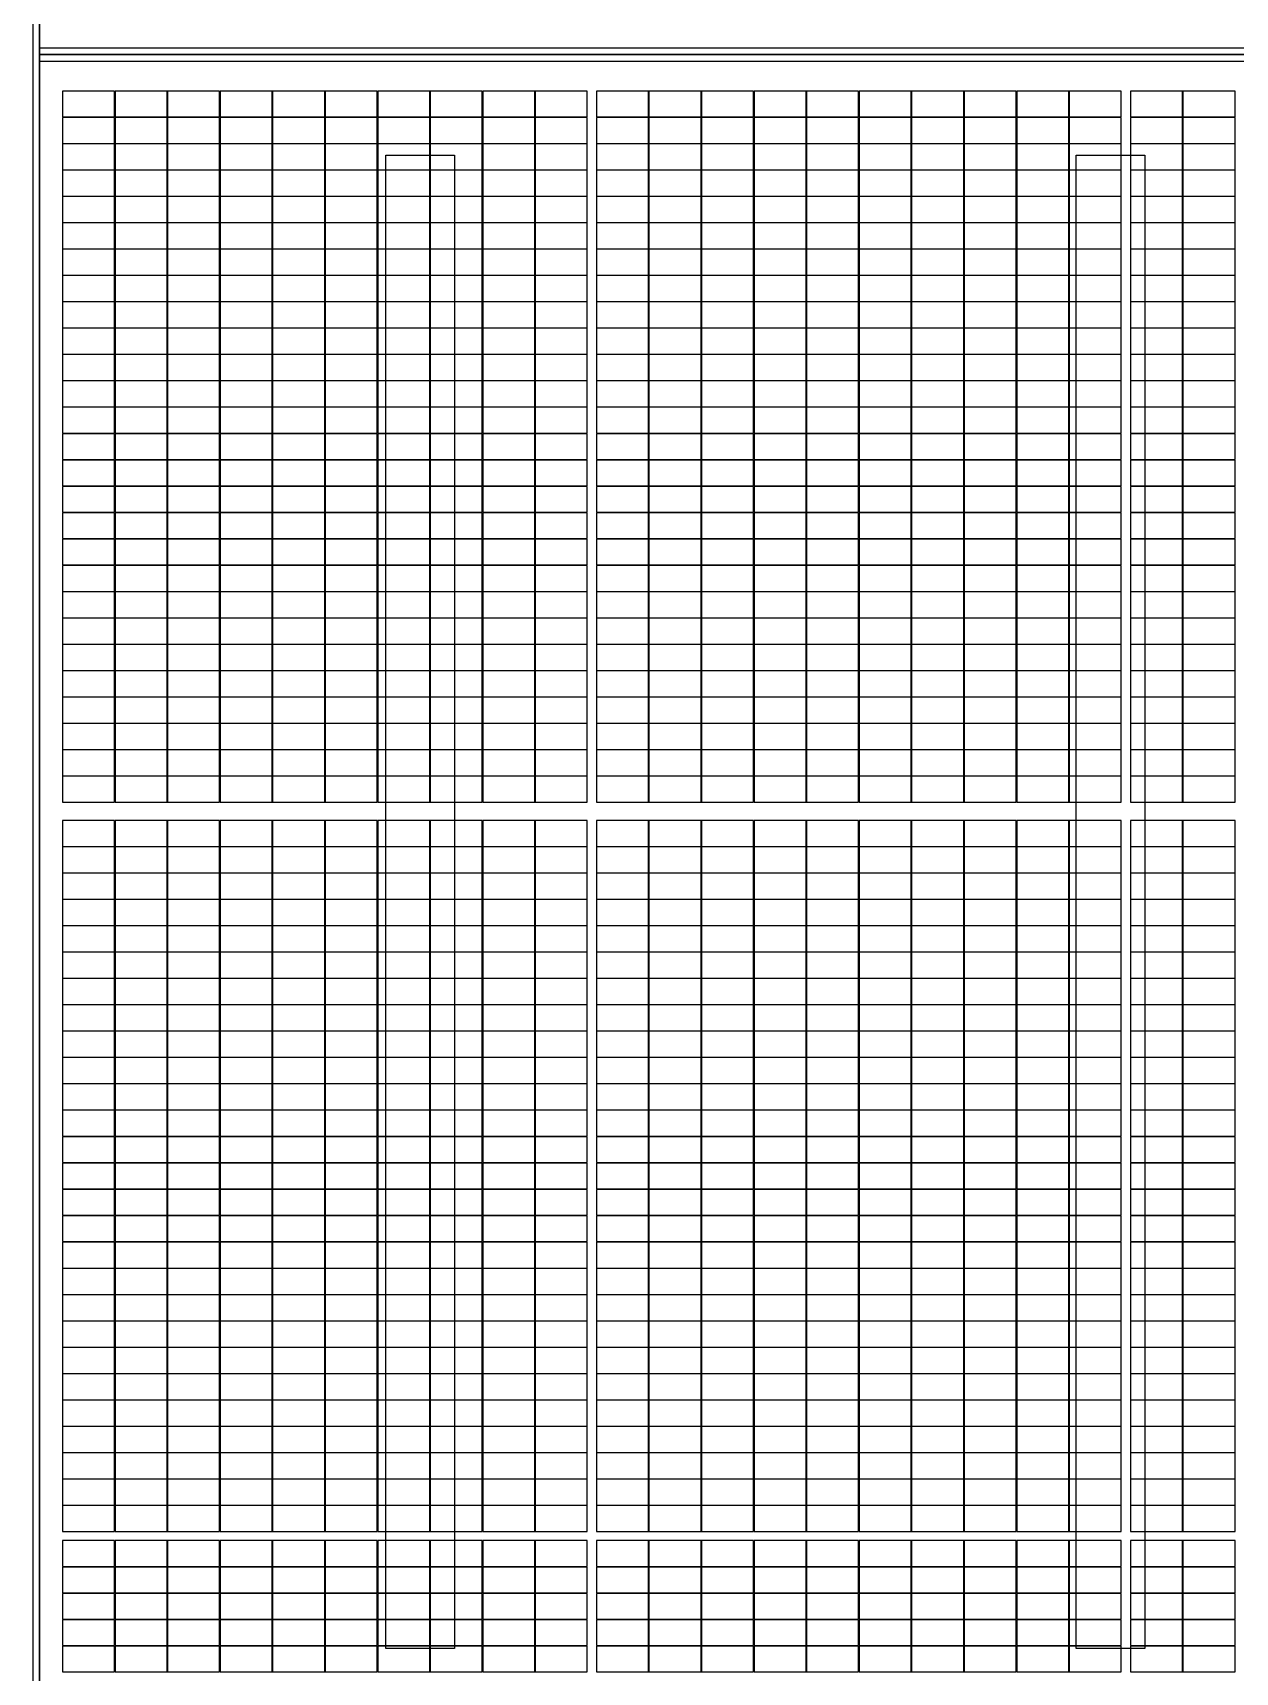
# Model space of a CAD drawing. Header units: millimetres. Extents: x 1218 to 2690, y 1163 to 1758.
# Drawn here: x 1285.3 to 1337.9, y 1344.4 to 1416.1 of the extents above; entities that cross this region are included whole.
import ezdxf

# ---------------------------------------------------------------- set-up
doc = ezdxf.new("R2010")
doc.units = ezdxf.units.MM
for name, color, linetype in [('WALL', 9, 'Continuous'), ('单元区域外轮廓', 7, 'ByLayer'), ('屋脊线', 7, 'ByLayer'), ('组件', 7, 'ByLayer'), ('障碍物', 7, 'ByLayer')]:
    doc.layers.add(name, color=color, linetype=linetype)

# ---------------------------------------------------------------- blocks, each defined once
blk = doc.blocks.new('DT1')
at = {"layer": 'WALL'}
for p, q in [((77859.9, 2023103.7), (77859.9, 1865103.7)), ((78159.9, 2022803.7), (78159.9, 1865403.7)), ((78159.9, 1944103.7), (198609.9, 1944103.7))]:
    blk.add_line(p, q, dxfattribs=at)
blk.add_lwpolyline([(78159.9, 1944403.7), (198609.9, 1944403.7), (198609.9, 1943803.7), (78159.9, 1943803.7)], close=True, dxfattribs=at)
for points in [[(96309.9, 1939703.7), (96309.9, 1874403.7), (93309.9, 1874403.7), (93309.9, 1939703.7), (96309.9, 1939703.7)], [(126509.9, 1939703.7), (126509.9, 1874403.7), (123509.9, 1874403.7), (123509.9, 1939703.7), (126509.9, 1939703.7)]]:
    blk.add_lwpolyline(points, dxfattribs=at)
blk = doc.blocks.new('*U582')
at = {"layer": '单元区域外轮廓', "color": 2}
blk.add_polyline3d([(582600, -78700, 12000), (-582600, -78700, 12000), (-582600, 78700, 12000), (582600, 78700, 12000)], close=True, dxfattribs=at)
at = {"flags": 1}
for tag in ['unit_id', 'unit_name', 'parapet_height', 'ground_elevation', 'is_enable_parapet']:
    blk.add_attdef(tag, (0, 0), '', height=2.5, dxfattribs=at)
blk = doc.blocks.new('*U583')
at = {"layer": '屋脊线', "color": 30}
for p, q in [((-582600, 78700, 12000), (-582600, 0, 16000)), ((-582600, 0, 16000), (-582600, -78700, 12000)), ((582600, 0, 16000), (-582600, 0, 16000))]:
    blk.add_line(p, q, dxfattribs=at)
at = {"flags": 1}
for tag in ['unit_id', 'unit_name']:
    blk.add_attdef(tag, (0, 0), '', height=2.5, dxfattribs=at)
blk = doc.blocks.new('*U584')
at = {"color": 0}
blk.add_polyline3d([(0, 0, 0), (227.8, 0, 0), (227.8, 113.3, 5.8), (0, 113.3, 5.8)], close=True, dxfattribs=at)
at = {"flags": 1}
for tag in ['mounting-hole-spacing1', 'mounting-hole-spacing2', 'module-material', 'vmpo', 'voco', 'silicon-material', 'panel-length', 'panel-width', 'panel-height', 'userid', 'theme', 'note', 'name', 'pmax', 'company-name', 'id', 'impo', 'isco']:
    blk.add_attdef(tag, (0, 0), '', height=2.5, dxfattribs=at)
blk = doc.blocks.new('*U585')
at = {"layer": '组件', "color": 4}
for p in [(-58159.8, -272.9, 1596.1), (-57930, -272.9, 1596.1), (-57700.2, -272.9, 1596.1), (-57470.4, -272.9, 1596.1), (-57240.6, -272.9, 1596.1), (-57010.8, -272.9, 1596.1), (-56781, -272.9, 1596.1), (-56551.2, -272.9, 1596.1), (-56321.4, -272.9, 1596.1), (-56091.6, -272.9, 1596.1), (-55823.8, -272.9, 1596.1), (-58159.8, -388.2, 1590.3), (-57930, -388.2, 1590.3), (-57700.2, -388.2, 1590.3), (-57470.4, -388.2, 1590.3), (-57240.6, -388.2, 1590.3), (-57010.8, -388.2, 1590.3), (-56781, -388.2, 1590.3), (-56551.2, -388.2, 1590.3), (-56321.4, -388.2, 1590.3), (-56091.6, -388.2, 1590.3), (-55823.8, -388.2, 1590.3), (-58159.8, -503.4, 1584.4), (-57930, -503.4, 1584.4), (-57700.2, -503.4, 1584.4), (-57470.4, -503.4, 1584.4), (-57240.6, -503.4, 1584.4), (-57010.8, -503.4, 1584.4), (-56781, -503.4, 1584.4), (-56551.2, -503.4, 1584.4), (-56321.4, -503.4, 1584.4), (-56091.6, -503.4, 1584.4), (-55823.8, -503.4, 1584.4), (-58159.8, -618.7, 1578.6), (-57930, -618.7, 1578.6), (-57700.2, -618.7, 1578.6), (-57470.4, -618.7, 1578.6), (-57240.6, -618.7, 1578.6), (-57010.8, -618.7, 1578.6), (-56781, -618.7, 1578.6), (-56551.2, -618.7, 1578.6), (-56321.4, -618.7, 1578.6), (-56091.6, -618.7, 1578.6), (-55823.8, -618.7, 1578.6), (-58159.8, -733.9, 1572.7), (-57930, -733.9, 1572.7), (-57700.2, -733.9, 1572.7), (-57470.4, -733.9, 1572.7), (-57240.6, -733.9, 1572.7), (-57010.8, -733.9, 1572.7), (-56781, -733.9, 1572.7), (-56551.2, -733.9, 1572.7), (-56321.4, -733.9, 1572.7), (-56091.6, -733.9, 1572.7), (-55823.8, -733.9, 1572.7), (-58159.8, -849.2, 1566.9), (-57930, -849.2, 1566.9), (-57700.2, -849.2, 1566.9), (-57470.4, -849.2, 1566.9), (-57240.6, -849.2, 1566.9), (-57010.8, -849.2, 1566.9), (-56781, -849.2, 1566.9), (-56551.2, -849.2, 1566.9), (-56321.4, -849.2, 1566.9), (-56091.6, -849.2, 1566.9), (-55823.8, -849.2, 1566.9), (-58159.8, -964.4, 1561), (-57930, -964.4, 1561), (-57700.2, -964.4, 1561), (-57470.4, -964.4, 1561), (-57240.6, -964.4, 1561), (-57010.8, -964.4, 1561), (-56781, -964.4, 1561), (-56551.2, -964.4, 1561), (-56321.4, -964.4, 1561), (-56091.6, -964.4, 1561), (-55823.8, -964.4, 1561), (-58159.8, -1079.7, 1555.1), (-57930, -1079.7, 1555.1), (-57700.2, -1079.7, 1555.1), (-57470.4, -1079.7, 1555.1), (-57240.6, -1079.7, 1555.1), (-57010.8, -1079.7, 1555.1), (-56781, -1079.7, 1555.1), (-56551.2, -1079.7, 1555.1), (-56321.4, -1079.7, 1555.1), (-56091.6, -1079.7, 1555.1), (-55823.8, -1079.7, 1555.1), (-58159.8, -1194.9, 1549.3), (-57930, -1194.9, 1549.3), (-57700.2, -1194.9, 1549.3), (-57470.4, -1194.9, 1549.3), (-57240.6, -1194.9, 1549.3), (-57010.8, -1194.9, 1549.3), (-56781, -1194.9, 1549.3), (-56551.2, -1194.9, 1549.3), (-56321.4, -1194.9, 1549.3), (-56091.6, -1194.9, 1549.3), (-55823.8, -1194.9, 1549.3), (-58159.8, -1310.2, 1543.4), (-57930, -1310.2, 1543.4), (-57700.2, -1310.2, 1543.4), (-57470.4, -1310.2, 1543.4), (-57240.6, -1310.2, 1543.4), (-57010.8, -1310.2, 1543.4), (-56781, -1310.2, 1543.4), (-56551.2, -1310.2, 1543.4), (-56321.4, -1310.2, 1543.4), (-56091.6, -1310.2, 1543.4), (-55823.8, -1310.2, 1543.4), (-58159.8, -1425.4, 1537.6), (-57930, -1425.4, 1537.6), (-57700.2, -1425.4, 1537.6), (-57470.4, -1425.4, 1537.6), (-57240.6, -1425.4, 1537.6), (-57010.8, -1425.4, 1537.6), (-56781, -1425.4, 1537.6), (-56551.2, -1425.4, 1537.6), (-56321.4, -1425.4, 1537.6), (-56091.6, -1425.4, 1537.6), (-55823.8, -1425.4, 1537.6), (-58159.8, -1540.7, 1531.7), (-57930, -1540.7, 1531.7), (-57700.2, -1540.7, 1531.7), (-57470.4, -1540.7, 1531.7), (-57240.6, -1540.7, 1531.7), (-57010.8, -1540.7, 1531.7), (-56781, -1540.7, 1531.7), (-56551.2, -1540.7, 1531.7), (-56321.4, -1540.7, 1531.7), (-56091.6, -1540.7, 1531.7), (-55823.8, -1540.7, 1531.7), (-58159.8, -1655.9, 1525.8), (-57930, -1655.9, 1525.8), (-57700.2, -1655.9, 1525.8), (-57470.4, -1655.9, 1525.8), (-57240.6, -1655.9, 1525.8), (-57010.8, -1655.9, 1525.8), (-56781, -1655.9, 1525.8), (-56551.2, -1655.9, 1525.8), (-56321.4, -1655.9, 1525.8), (-56091.6, -1655.9, 1525.8), (-55823.8, -1655.9, 1525.8), (-58159.8, -1771.2, 1520), (-57930, -1771.2, 1520), (-57700.2, -1771.2, 1520), (-57470.4, -1771.2, 1520), (-57240.6, -1771.2, 1520), (-57010.8, -1771.2, 1520), (-56781, -1771.2, 1520), (-56551.2, -1771.2, 1520), (-56321.4, -1771.2, 1520), (-56091.6, -1771.2, 1520), (-55823.8, -1771.2, 1520), (-58159.8, -1886.4, 1514.1), (-57930, -1886.4, 1514.1), (-57700.2, -1886.4, 1514.1), (-57470.4, -1886.4, 1514.1), (-57240.6, -1886.4, 1514.1), (-57010.8, -1886.4, 1514.1), (-56781, -1886.4, 1514.1), (-56551.2, -1886.4, 1514.1), (-56321.4, -1886.4, 1514.1), (-56091.6, -1886.4, 1514.1), (-55823.8, -1886.4, 1514.1), (-58159.8, -2001.7, 1508.3), (-57930, -2001.7, 1508.3), (-57700.2, -2001.7, 1508.3), (-57470.4, -2001.7, 1508.3), (-57240.6, -2001.7, 1508.3), (-57010.8, -2001.7, 1508.3), (-56781, -2001.7, 1508.3), (-56551.2, -2001.7, 1508.3), (-56321.4, -2001.7, 1508.3), (-56091.6, -2001.7, 1508.3), (-55823.8, -2001.7, 1508.3), (-58159.8, -2116.9, 1502.4), (-57930, -2116.9, 1502.4), (-57700.2, -2116.9, 1502.4), (-57470.4, -2116.9, 1502.4), (-57240.6, -2116.9, 1502.4), (-57010.8, -2116.9, 1502.4), (-56781, -2116.9, 1502.4), (-56551.2, -2116.9, 1502.4), (-56321.4, -2116.9, 1502.4), (-56091.6, -2116.9, 1502.4), (-55823.8, -2116.9, 1502.4), (-58159.8, -2232.2, 1496.6), (-57930, -2232.2, 1496.6), (-57700.2, -2232.2, 1496.6), (-57470.4, -2232.2, 1496.6), (-57240.6, -2232.2, 1496.6), (-57010.8, -2232.2, 1496.6), (-56781, -2232.2, 1496.6), (-56551.2, -2232.2, 1496.6), (-56321.4, -2232.2, 1496.6), (-56091.6, -2232.2, 1496.6), (-55823.8, -2232.2, 1496.6), (-58159.8, -2347.5, 1490.7), (-57930, -2347.5, 1490.7), (-57700.2, -2347.5, 1490.7), (-57470.4, -2347.5, 1490.7), (-57240.6, -2347.5, 1490.7), (-57010.8, -2347.5, 1490.7), (-56781, -2347.5, 1490.7), (-56551.2, -2347.5, 1490.7), (-56321.4, -2347.5, 1490.7), (-56091.6, -2347.5, 1490.7), (-55823.8, -2347.5, 1490.7), (-58159.8, -2462.7, 1484.8), (-57930, -2462.7, 1484.8), (-57700.2, -2462.7, 1484.8), (-57470.4, -2462.7, 1484.8), (-57240.6, -2462.7, 1484.8), (-57010.8, -2462.7, 1484.8), (-56781, -2462.7, 1484.8), (-56551.2, -2462.7, 1484.8), (-56321.4, -2462.7, 1484.8), (-56091.6, -2462.7, 1484.8), (-55823.8, -2462.7, 1484.8), (-58159.8, -2578, 1479), (-57930, -2578, 1479), (-57700.2, -2578, 1479), (-57470.4, -2578, 1479), (-57240.6, -2578, 1479), (-57010.8, -2578, 1479), (-56781, -2578, 1479), (-56551.2, -2578, 1479), (-56321.4, -2578, 1479), (-56091.6, -2578, 1479), (-55823.8, -2578, 1479), (-58159.8, -2693.2, 1473.1), (-57930, -2693.2, 1473.1), (-57700.2, -2693.2, 1473.1), (-57470.4, -2693.2, 1473.1), (-57240.6, -2693.2, 1473.1), (-57010.8, -2693.2, 1473.1), (-56781, -2693.2, 1473.1), (-56551.2, -2693.2, 1473.1), (-56321.4, -2693.2, 1473.1), (-56091.6, -2693.2, 1473.1), (-55823.8, -2693.2, 1473.1), (-58159.8, -2808.5, 1467.3), (-57930, -2808.5, 1467.3), (-57700.2, -2808.5, 1467.3), (-57470.4, -2808.5, 1467.3), (-57240.6, -2808.5, 1467.3), (-57010.8, -2808.5, 1467.3), (-56781, -2808.5, 1467.3), (-56551.2, -2808.5, 1467.3), (-56321.4, -2808.5, 1467.3), (-56091.6, -2808.5, 1467.3), (-55823.8, -2808.5, 1467.3), (-58159.8, -2923.7, 1461.4), (-57930, -2923.7, 1461.4), (-57700.2, -2923.7, 1461.4), (-57470.4, -2923.7, 1461.4), (-57240.6, -2923.7, 1461.4), (-57010.8, -2923.7, 1461.4), (-56781, -2923.7, 1461.4), (-56551.2, -2923.7, 1461.4), (-56321.4, -2923.7, 1461.4), (-56091.6, -2923.7, 1461.4), (-55823.8, -2923.7, 1461.4), (-58159.8, -3039, 1455.5), (-57930, -3039, 1455.5), (-57700.2, -3039, 1455.5), (-57470.4, -3039, 1455.5), (-57240.6, -3039, 1455.5), (-57010.8, -3039, 1455.5), (-56781, -3039, 1455.5), (-56551.2, -3039, 1455.5), (-56321.4, -3039, 1455.5), (-56091.6, -3039, 1455.5), (-55823.8, -3039, 1455.5), (-58159.8, -3154.2, 1449.7), (-57930, -3154.2, 1449.7), (-57700.2, -3154.2, 1449.7), (-57470.4, -3154.2, 1449.7), (-57240.6, -3154.2, 1449.7), (-57010.8, -3154.2, 1449.7), (-56781, -3154.2, 1449.7), (-56551.2, -3154.2, 1449.7), (-56321.4, -3154.2, 1449.7), (-56091.6, -3154.2, 1449.7), (-55823.8, -3154.2, 1449.7), (-58159.8, -3269.5, 1443.8), (-57930, -3269.5, 1443.8), (-57700.2, -3269.5, 1443.8), (-57470.4, -3269.5, 1443.8), (-57240.6, -3269.5, 1443.8), (-57010.8, -3269.5, 1443.8), (-56781, -3269.5, 1443.8), (-56551.2, -3269.5, 1443.8), (-56321.4, -3269.5, 1443.8), (-56091.6, -3269.5, 1443.8), (-55823.8, -3269.5, 1443.8), (-58159.8, -3462.7, 1434), (-57930, -3462.7, 1434), (-57700.2, -3462.7, 1434), (-57470.4, -3462.7, 1434), (-57240.6, -3462.7, 1434), (-57010.8, -3462.7, 1434), (-56781, -3462.7, 1434), (-56551.2, -3462.7, 1434), (-56321.4, -3462.7, 1434), (-56091.6, -3462.7, 1434), (-55823.8, -3462.7, 1434), (-58159.8, -3577.9, 1428.2), (-57930, -3577.9, 1428.2), (-57700.2, -3577.9, 1428.2), (-57470.4, -3577.9, 1428.2), (-57240.6, -3577.9, 1428.2), (-57010.8, -3577.9, 1428.2), (-56781, -3577.9, 1428.2), (-56551.2, -3577.9, 1428.2), (-56321.4, -3577.9, 1428.2), (-56091.6, -3577.9, 1428.2), (-55823.8, -3577.9, 1428.2), (-58159.8, -3693.2, 1422.3), (-57930, -3693.2, 1422.3), (-57700.2, -3693.2, 1422.3), (-57470.4, -3693.2, 1422.3), (-57240.6, -3693.2, 1422.3), (-57010.8, -3693.2, 1422.3), (-56781, -3693.2, 1422.3), (-56551.2, -3693.2, 1422.3), (-56321.4, -3693.2, 1422.3), (-56091.6, -3693.2, 1422.3), (-55823.8, -3693.2, 1422.3), (-58159.8, -3808.4, 1416.5), (-57930, -3808.4, 1416.5), (-57700.2, -3808.4, 1416.5), (-57470.4, -3808.4, 1416.5), (-57240.6, -3808.4, 1416.5), (-57010.8, -3808.4, 1416.5), (-56781, -3808.4, 1416.5), (-56551.2, -3808.4, 1416.5), (-56321.4, -3808.4, 1416.5), (-56091.6, -3808.4, 1416.5), (-55823.8, -3808.4, 1416.5), (-58159.8, -3923.7, 1410.6), (-57930, -3923.7, 1410.6), (-57700.2, -3923.7, 1410.6), (-57470.4, -3923.7, 1410.6), (-57240.6, -3923.7, 1410.6), (-57010.8, -3923.7, 1410.6), (-56781, -3923.7, 1410.6), (-56551.2, -3923.7, 1410.6), (-56321.4, -3923.7, 1410.6), (-56091.6, -3923.7, 1410.6), (-55823.8, -3923.7, 1410.6), (-58159.8, -4038.9, 1404.7), (-57930, -4038.9, 1404.7), (-57700.2, -4038.9, 1404.7), (-57470.4, -4038.9, 1404.7), (-57240.6, -4038.9, 1404.7), (-57010.8, -4038.9, 1404.7), (-56781, -4038.9, 1404.7), (-56551.2, -4038.9, 1404.7), (-56321.4, -4038.9, 1404.7), (-56091.6, -4038.9, 1404.7), (-55823.8, -4038.9, 1404.7), (-58159.8, -4154.2, 1398.9), (-57930, -4154.2, 1398.9), (-57700.2, -4154.2, 1398.9), (-57470.4, -4154.2, 1398.9), (-57240.6, -4154.2, 1398.9), (-57010.8, -4154.2, 1398.9), (-56781, -4154.2, 1398.9), (-56551.2, -4154.2, 1398.9), (-56321.4, -4154.2, 1398.9), (-56091.6, -4154.2, 1398.9), (-55823.8, -4154.2, 1398.9), (-58159.8, -4269.4, 1393), (-57930, -4269.4, 1393), (-57700.2, -4269.4, 1393), (-57470.4, -4269.4, 1393), (-57240.6, -4269.4, 1393), (-57010.8, -4269.4, 1393), (-56781, -4269.4, 1393), (-56551.2, -4269.4, 1393), (-56321.4, -4269.4, 1393), (-56091.6, -4269.4, 1393), (-55823.8, -4269.4, 1393), (-58159.8, -4384.7, 1387.2), (-57930, -4384.7, 1387.2), (-57700.2, -4384.7, 1387.2), (-57470.4, -4384.7, 1387.2), (-57240.6, -4384.7, 1387.2), (-57010.8, -4384.7, 1387.2), (-56781, -4384.7, 1387.2), (-56551.2, -4384.7, 1387.2), (-56321.4, -4384.7, 1387.2), (-56091.6, -4384.7, 1387.2), (-55823.8, -4384.7, 1387.2), (-58159.8, -4499.9, 1381.3), (-57930, -4499.9, 1381.3), (-57700.2, -4499.9, 1381.3), (-57470.4, -4499.9, 1381.3), (-57240.6, -4499.9, 1381.3), (-57010.8, -4499.9, 1381.3), (-56781, -4499.9, 1381.3), (-56551.2, -4499.9, 1381.3), (-56321.4, -4499.9, 1381.3), (-56091.6, -4499.9, 1381.3), (-55823.8, -4499.9, 1381.3), (-58159.8, -4615.2, 1375.4), (-57930, -4615.2, 1375.4), (-57700.2, -4615.2, 1375.4), (-57470.4, -4615.2, 1375.4), (-57240.6, -4615.2, 1375.4), (-57010.8, -4615.2, 1375.4), (-56781, -4615.2, 1375.4), (-56551.2, -4615.2, 1375.4), (-56321.4, -4615.2, 1375.4), (-56091.6, -4615.2, 1375.4), (-55823.8, -4615.2, 1375.4), (-58159.8, -4730.4, 1369.6), (-57930, -4730.4, 1369.6), (-57700.2, -4730.4, 1369.6), (-57470.4, -4730.4, 1369.6), (-57240.6, -4730.4, 1369.6), (-57010.8, -4730.4, 1369.6), (-56781, -4730.4, 1369.6), (-56551.2, -4730.4, 1369.6), (-56321.4, -4730.4, 1369.6), (-56091.6, -4730.4, 1369.6), (-55823.8, -4730.4, 1369.6), (-58159.8, -4845.7, 1363.7), (-57930, -4845.7, 1363.7), (-57700.2, -4845.7, 1363.7), (-57470.4, -4845.7, 1363.7), (-57240.6, -4845.7, 1363.7), (-57010.8, -4845.7, 1363.7), (-56781, -4845.7, 1363.7), (-56551.2, -4845.7, 1363.7), (-56321.4, -4845.7, 1363.7), (-56091.6, -4845.7, 1363.7), (-55823.8, -4845.7, 1363.7), (-58159.8, -4960.9, 1357.9), (-57930, -4960.9, 1357.9), (-57700.2, -4960.9, 1357.9), (-57470.4, -4960.9, 1357.9), (-57240.6, -4960.9, 1357.9), (-57010.8, -4960.9, 1357.9), (-56781, -4960.9, 1357.9), (-56551.2, -4960.9, 1357.9), (-56321.4, -4960.9, 1357.9), (-56091.6, -4960.9, 1357.9), (-55823.8, -4960.9, 1357.9), (-58159.8, -5076.2, 1352), (-57930, -5076.2, 1352), (-57700.2, -5076.2, 1352), (-57470.4, -5076.2, 1352), (-57240.6, -5076.2, 1352), (-57010.8, -5076.2, 1352), (-56781, -5076.2, 1352), (-56551.2, -5076.2, 1352), (-56321.4, -5076.2, 1352), (-56091.6, -5076.2, 1352), (-55823.8, -5076.2, 1352), (-58159.8, -5191.4, 1346.1), (-57930, -5191.4, 1346.1), (-57700.2, -5191.4, 1346.1), (-57470.4, -5191.4, 1346.1), (-57240.6, -5191.4, 1346.1), (-57010.8, -5191.4, 1346.1), (-56781, -5191.4, 1346.1), (-56551.2, -5191.4, 1346.1), (-56321.4, -5191.4, 1346.1), (-56091.6, -5191.4, 1346.1), (-55823.8, -5191.4, 1346.1), (-58159.8, -5306.7, 1340.3), (-57930, -5306.7, 1340.3), (-57700.2, -5306.7, 1340.3), (-57470.4, -5306.7, 1340.3), (-57240.6, -5306.7, 1340.3), (-57010.8, -5306.7, 1340.3), (-56781, -5306.7, 1340.3), (-56551.2, -5306.7, 1340.3), (-56321.4, -5306.7, 1340.3), (-56091.6, -5306.7, 1340.3), (-55823.8, -5306.7, 1340.3), (-58159.8, -5421.9, 1334.4), (-57930, -5421.9, 1334.4), (-57700.2, -5421.9, 1334.4), (-57470.4, -5421.9, 1334.4), (-57240.6, -5421.9, 1334.4), (-57010.8, -5421.9, 1334.4), (-56781, -5421.9, 1334.4), (-56551.2, -5421.9, 1334.4), (-56321.4, -5421.9, 1334.4), (-56091.6, -5421.9, 1334.4), (-55823.8, -5421.9, 1334.4), (-58159.8, -5537.2, 1328.6), (-57930, -5537.2, 1328.6), (-57700.2, -5537.2, 1328.6), (-57470.4, -5537.2, 1328.6), (-57240.6, -5537.2, 1328.6), (-57010.8, -5537.2, 1328.6), (-56781, -5537.2, 1328.6), (-56551.2, -5537.2, 1328.6), (-56321.4, -5537.2, 1328.6), (-56091.6, -5537.2, 1328.6), (-55823.8, -5537.2, 1328.6), (-58159.8, -5652.4, 1322.7), (-57930, -5652.4, 1322.7), (-57700.2, -5652.4, 1322.7), (-57470.4, -5652.4, 1322.7), (-57240.6, -5652.4, 1322.7), (-57010.8, -5652.4, 1322.7), (-56781, -5652.4, 1322.7), (-56551.2, -5652.4, 1322.7), (-56321.4, -5652.4, 1322.7), (-56091.6, -5652.4, 1322.7), (-55823.8, -5652.4, 1322.7), (-58159.8, -5767.7, 1316.9), (-57930, -5767.7, 1316.9), (-57700.2, -5767.7, 1316.9), (-57470.4, -5767.7, 1316.9), (-57240.6, -5767.7, 1316.9), (-57010.8, -5767.7, 1316.9), (-56781, -5767.7, 1316.9), (-56551.2, -5767.7, 1316.9), (-56321.4, -5767.7, 1316.9), (-56091.6, -5767.7, 1316.9), (-55823.8, -5767.7, 1316.9), (-58159.8, -5882.9, 1311), (-57930, -5882.9, 1311), (-57700.2, -5882.9, 1311), (-57470.4, -5882.9, 1311), (-57240.6, -5882.9, 1311), (-57010.8, -5882.9, 1311), (-56781, -5882.9, 1311), (-56551.2, -5882.9, 1311), (-56321.4, -5882.9, 1311), (-56091.6, -5882.9, 1311), (-55823.8, -5882.9, 1311), (-58159.8, -5998.2, 1305.1), (-57930, -5998.2, 1305.1), (-57700.2, -5998.2, 1305.1), (-57470.4, -5998.2, 1305.1), (-57240.6, -5998.2, 1305.1), (-57010.8, -5998.2, 1305.1), (-56781, -5998.2, 1305.1), (-56551.2, -5998.2, 1305.1), (-56321.4, -5998.2, 1305.1), (-56091.6, -5998.2, 1305.1), (-55823.8, -5998.2, 1305.1), (-58159.8, -6113.4, 1299.3), (-57930, -6113.4, 1299.3), (-57700.2, -6113.4, 1299.3), (-57470.4, -6113.4, 1299.3), (-57240.6, -6113.4, 1299.3), (-57010.8, -6113.4, 1299.3), (-56781, -6113.4, 1299.3), (-56551.2, -6113.4, 1299.3), (-56321.4, -6113.4, 1299.3), (-56091.6, -6113.4, 1299.3), (-55823.8, -6113.4, 1299.3), (-58159.8, -6228.7, 1293.4), (-57930, -6228.7, 1293.4), (-57700.2, -6228.7, 1293.4), (-57470.4, -6228.7, 1293.4), (-57240.6, -6228.7, 1293.4), (-57010.8, -6228.7, 1293.4), (-56781, -6228.7, 1293.4), (-56551.2, -6228.7, 1293.4), (-56321.4, -6228.7, 1293.4), (-56091.6, -6228.7, 1293.4), (-55823.8, -6228.7, 1293.4), (-58159.8, -6343.9, 1287.6), (-57930, -6343.9, 1287.6), (-57700.2, -6343.9, 1287.6), (-57470.4, -6343.9, 1287.6), (-57240.6, -6343.9, 1287.6), (-57010.8, -6343.9, 1287.6), (-56781, -6343.9, 1287.6), (-56551.2, -6343.9, 1287.6), (-56321.4, -6343.9, 1287.6), (-56091.6, -6343.9, 1287.6), (-55823.8, -6343.9, 1287.6), (-58159.8, -6459.2, 1281.7), (-57930, -6459.2, 1281.7), (-57700.2, -6459.2, 1281.7), (-57470.4, -6459.2, 1281.7), (-57240.6, -6459.2, 1281.7), (-57010.8, -6459.2, 1281.7), (-56781, -6459.2, 1281.7), (-56551.2, -6459.2, 1281.7), (-56321.4, -6459.2, 1281.7), (-56091.6, -6459.2, 1281.7), (-55823.8, -6459.2, 1281.7), (-58159.8, -6612.4, 1273.9), (-57930, -6612.4, 1273.9), (-57700.2, -6612.4, 1273.9), (-57470.4, -6612.4, 1273.9), (-57240.6, -6612.4, 1273.9), (-57010.8, -6612.4, 1273.9), (-56781, -6612.4, 1273.9), (-56551.2, -6612.4, 1273.9), (-56321.4, -6612.4, 1273.9), (-56091.6, -6612.4, 1273.9), (-55823.8, -6612.4, 1273.9), (-58159.8, -6727.6, 1268.1), (-57930, -6727.6, 1268.1), (-57700.2, -6727.6, 1268.1), (-57470.4, -6727.6, 1268.1), (-57240.6, -6727.6, 1268.1), (-57010.8, -6727.6, 1268.1), (-56781, -6727.6, 1268.1), (-56551.2, -6727.6, 1268.1), (-56321.4, -6727.6, 1268.1), (-56091.6, -6727.6, 1268.1), (-55823.8, -6727.6, 1268.1), (-58159.8, -6842.9, 1262.2), (-57930, -6842.9, 1262.2), (-57700.2, -6842.9, 1262.2), (-57470.4, -6842.9, 1262.2), (-57240.6, -6842.9, 1262.2), (-57010.8, -6842.9, 1262.2), (-56781, -6842.9, 1262.2), (-56551.2, -6842.9, 1262.2), (-56321.4, -6842.9, 1262.2), (-56091.6, -6842.9, 1262.2), (-55823.8, -6842.9, 1262.2), (-58159.8, -6958.2, 1256.4), (-57930, -6958.2, 1256.4), (-57700.2, -6958.2, 1256.4), (-57470.4, -6958.2, 1256.4), (-57240.6, -6958.2, 1256.4), (-57010.8, -6958.2, 1256.4), (-56781, -6958.2, 1256.4), (-56551.2, -6958.2, 1256.4), (-56321.4, -6958.2, 1256.4), (-56091.6, -6958.2, 1256.4), (-55823.8, -6958.2, 1256.4), (-58159.8, -7073.4, 1250.5), (-57930, -7073.4, 1250.5), (-57700.2, -7073.4, 1250.5), (-57470.4, -7073.4, 1250.5), (-57240.6, -7073.4, 1250.5), (-57010.8, -7073.4, 1250.5), (-56781, -7073.4, 1250.5), (-56551.2, -7073.4, 1250.5), (-56321.4, -7073.4, 1250.5), (-56091.6, -7073.4, 1250.5), (-55823.8, -7073.4, 1250.5)]:
    blk.add_blockref('*U584', p, dxfattribs=at)
at = {"layer": '组件', "color": 11}
for p in [(-55594, -272.9, 1596.1), (-55364.2, -272.9, 1596.1), (-55134.4, -272.9, 1596.1), (-54904.6, -272.9, 1596.1), (-54674.8, -272.9, 1596.1), (-54445, -272.9, 1596.1), (-54215.2, -272.9, 1596.1), (-53985.4, -272.9, 1596.1), (-53755.6, -272.9, 1596.1), (-53487.8, -272.9, 1596.1), (-53258, -272.9, 1596.1), (-55594, -388.2, 1590.3), (-55364.2, -388.2, 1590.3), (-55134.4, -388.2, 1590.3), (-54904.6, -388.2, 1590.3), (-54674.8, -388.2, 1590.3), (-54445, -388.2, 1590.3), (-54215.2, -388.2, 1590.3), (-53985.4, -388.2, 1590.3), (-53755.6, -388.2, 1590.3), (-53487.8, -388.2, 1590.3), (-53258, -388.2, 1590.3), (-55594, -503.4, 1584.4), (-55364.2, -503.4, 1584.4), (-55134.4, -503.4, 1584.4), (-54904.6, -503.4, 1584.4), (-54674.8, -503.4, 1584.4), (-54445, -503.4, 1584.4), (-54215.2, -503.4, 1584.4), (-53985.4, -503.4, 1584.4), (-53755.6, -503.4, 1584.4), (-53487.8, -503.4, 1584.4), (-53258, -503.4, 1584.4), (-55594, -618.7, 1578.6), (-55364.2, -618.7, 1578.6), (-55134.4, -618.7, 1578.6), (-54904.6, -618.7, 1578.6), (-54674.8, -618.7, 1578.6), (-54445, -618.7, 1578.6), (-54215.2, -618.7, 1578.6), (-53985.4, -618.7, 1578.6), (-53755.6, -618.7, 1578.6), (-53487.8, -618.7, 1578.6), (-53258, -618.7, 1578.6), (-55594, -733.9, 1572.7), (-55364.2, -733.9, 1572.7), (-55134.4, -733.9, 1572.7), (-54904.6, -733.9, 1572.7), (-54674.8, -733.9, 1572.7), (-54445, -733.9, 1572.7), (-54215.2, -733.9, 1572.7), (-53985.4, -733.9, 1572.7), (-53755.6, -733.9, 1572.7), (-53487.8, -733.9, 1572.7), (-53258, -733.9, 1572.7), (-55594, -849.2, 1566.9), (-55364.2, -849.2, 1566.9), (-55134.4, -849.2, 1566.9), (-54904.6, -849.2, 1566.9), (-54674.8, -849.2, 1566.9), (-54445, -849.2, 1566.9), (-54215.2, -849.2, 1566.9), (-53985.4, -849.2, 1566.9), (-53755.6, -849.2, 1566.9), (-53487.8, -849.2, 1566.9), (-53258, -849.2, 1566.9), (-55594, -964.4, 1561), (-55364.2, -964.4, 1561), (-55134.4, -964.4, 1561), (-54904.6, -964.4, 1561), (-54674.8, -964.4, 1561), (-54445, -964.4, 1561), (-54215.2, -964.4, 1561), (-53985.4, -964.4, 1561), (-53755.6, -964.4, 1561), (-53487.8, -964.4, 1561), (-53258, -964.4, 1561), (-55594, -1079.7, 1555.1), (-55364.2, -1079.7, 1555.1), (-55134.4, -1079.7, 1555.1), (-54904.6, -1079.7, 1555.1), (-54674.8, -1079.7, 1555.1), (-54445, -1079.7, 1555.1), (-54215.2, -1079.7, 1555.1), (-53985.4, -1079.7, 1555.1), (-53755.6, -1079.7, 1555.1), (-53487.8, -1079.7, 1555.1), (-53258, -1079.7, 1555.1), (-55594, -1194.9, 1549.3), (-55364.2, -1194.9, 1549.3), (-55134.4, -1194.9, 1549.3), (-54904.6, -1194.9, 1549.3), (-54674.8, -1194.9, 1549.3), (-54445, -1194.9, 1549.3), (-54215.2, -1194.9, 1549.3), (-53985.4, -1194.9, 1549.3), (-53755.6, -1194.9, 1549.3), (-53487.8, -1194.9, 1549.3), (-53258, -1194.9, 1549.3), (-55594, -1310.2, 1543.4), (-55364.2, -1310.2, 1543.4), (-55134.4, -1310.2, 1543.4), (-54904.6, -1310.2, 1543.4), (-54674.8, -1310.2, 1543.4), (-54445, -1310.2, 1543.4), (-54215.2, -1310.2, 1543.4), (-53985.4, -1310.2, 1543.4), (-53755.6, -1310.2, 1543.4), (-53487.8, -1310.2, 1543.4), (-53258, -1310.2, 1543.4), (-55594, -1425.4, 1537.6), (-55364.2, -1425.4, 1537.6), (-55134.4, -1425.4, 1537.6), (-54904.6, -1425.4, 1537.6), (-54674.8, -1425.4, 1537.6), (-54445, -1425.4, 1537.6), (-54215.2, -1425.4, 1537.6), (-53985.4, -1425.4, 1537.6), (-53755.6, -1425.4, 1537.6), (-53487.8, -1425.4, 1537.6), (-53258, -1425.4, 1537.6), (-55594, -1540.7, 1531.7), (-55364.2, -1540.7, 1531.7), (-55134.4, -1540.7, 1531.7), (-54904.6, -1540.7, 1531.7), (-54674.8, -1540.7, 1531.7), (-54445, -1540.7, 1531.7), (-54215.2, -1540.7, 1531.7), (-53985.4, -1540.7, 1531.7), (-53755.6, -1540.7, 1531.7), (-53487.8, -1540.7, 1531.7), (-53258, -1540.7, 1531.7), (-55594, -1655.9, 1525.8), (-55364.2, -1655.9, 1525.8), (-55134.4, -1655.9, 1525.8), (-54904.6, -1655.9, 1525.8), (-54674.8, -1655.9, 1525.8), (-54445, -1655.9, 1525.8), (-54215.2, -1655.9, 1525.8), (-53985.4, -1655.9, 1525.8), (-53755.6, -1655.9, 1525.8), (-53487.8, -1655.9, 1525.8), (-53258, -1655.9, 1525.8), (-55594, -1771.2, 1520), (-55364.2, -1771.2, 1520), (-55134.4, -1771.2, 1520), (-54904.6, -1771.2, 1520), (-54674.8, -1771.2, 1520), (-54445, -1771.2, 1520), (-54215.2, -1771.2, 1520), (-53985.4, -1771.2, 1520), (-53755.6, -1771.2, 1520), (-53487.8, -1771.2, 1520), (-53258, -1771.2, 1520), (-55594, -1886.4, 1514.1), (-55364.2, -1886.4, 1514.1), (-55134.4, -1886.4, 1514.1), (-54904.6, -1886.4, 1514.1), (-54674.8, -1886.4, 1514.1), (-54445, -1886.4, 1514.1), (-54215.2, -1886.4, 1514.1), (-53985.4, -1886.4, 1514.1), (-53755.6, -1886.4, 1514.1), (-53487.8, -1886.4, 1514.1), (-53258, -1886.4, 1514.1), (-55594, -2001.7, 1508.3), (-55364.2, -2001.7, 1508.3), (-55134.4, -2001.7, 1508.3), (-54904.6, -2001.7, 1508.3), (-54674.8, -2001.7, 1508.3), (-54445, -2001.7, 1508.3), (-54215.2, -2001.7, 1508.3), (-53985.4, -2001.7, 1508.3), (-53755.6, -2001.7, 1508.3), (-53487.8, -2001.7, 1508.3), (-53258, -2001.7, 1508.3), (-55594, -2116.9, 1502.4), (-55364.2, -2116.9, 1502.4), (-55134.4, -2116.9, 1502.4), (-54904.6, -2116.9, 1502.4), (-54674.8, -2116.9, 1502.4), (-54445, -2116.9, 1502.4), (-54215.2, -2116.9, 1502.4), (-53985.4, -2116.9, 1502.4), (-53755.6, -2116.9, 1502.4), (-53487.8, -2116.9, 1502.4), (-53258, -2116.9, 1502.4), (-55594, -2232.2, 1496.6), (-55364.2, -2232.2, 1496.6), (-55134.4, -2232.2, 1496.6), (-54904.6, -2232.2, 1496.6), (-54674.8, -2232.2, 1496.6), (-54445, -2232.2, 1496.6), (-54215.2, -2232.2, 1496.6), (-53985.4, -2232.2, 1496.6), (-53755.6, -2232.2, 1496.6), (-53487.8, -2232.2, 1496.6), (-53258, -2232.2, 1496.6), (-55594, -2347.5, 1490.7), (-55364.2, -2347.5, 1490.7), (-55134.4, -2347.5, 1490.7), (-54904.6, -2347.5, 1490.7), (-54674.8, -2347.5, 1490.7), (-54445, -2347.5, 1490.7), (-54215.2, -2347.5, 1490.7), (-53985.4, -2347.5, 1490.7), (-53755.6, -2347.5, 1490.7), (-53487.8, -2347.5, 1490.7), (-53258, -2347.5, 1490.7), (-55594, -2462.7, 1484.8), (-55364.2, -2462.7, 1484.8), (-55134.4, -2462.7, 1484.8), (-54904.6, -2462.7, 1484.8), (-54674.8, -2462.7, 1484.8), (-54445, -2462.7, 1484.8), (-54215.2, -2462.7, 1484.8), (-53985.4, -2462.7, 1484.8), (-53755.6, -2462.7, 1484.8), (-53487.8, -2462.7, 1484.8), (-53258, -2462.7, 1484.8), (-55594, -2578, 1479), (-55364.2, -2578, 1479), (-55134.4, -2578, 1479), (-54904.6, -2578, 1479), (-54674.8, -2578, 1479), (-54445, -2578, 1479), (-54215.2, -2578, 1479), (-53985.4, -2578, 1479), (-53755.6, -2578, 1479), (-53487.8, -2578, 1479), (-53258, -2578, 1479), (-55594, -2693.2, 1473.1), (-55364.2, -2693.2, 1473.1), (-55134.4, -2693.2, 1473.1), (-54904.6, -2693.2, 1473.1), (-54674.8, -2693.2, 1473.1), (-54445, -2693.2, 1473.1), (-54215.2, -2693.2, 1473.1), (-53985.4, -2693.2, 1473.1), (-53755.6, -2693.2, 1473.1), (-53487.8, -2693.2, 1473.1), (-53258, -2693.2, 1473.1), (-55594, -2808.5, 1467.3), (-55364.2, -2808.5, 1467.3), (-55134.4, -2808.5, 1467.3), (-54904.6, -2808.5, 1467.3), (-54674.8, -2808.5, 1467.3), (-54445, -2808.5, 1467.3), (-54215.2, -2808.5, 1467.3), (-53985.4, -2808.5, 1467.3), (-53755.6, -2808.5, 1467.3), (-53487.8, -2808.5, 1467.3), (-53258, -2808.5, 1467.3), (-55594, -2923.7, 1461.4), (-55364.2, -2923.7, 1461.4), (-55134.4, -2923.7, 1461.4), (-54904.6, -2923.7, 1461.4), (-54674.8, -2923.7, 1461.4), (-54445, -2923.7, 1461.4), (-54215.2, -2923.7, 1461.4), (-53985.4, -2923.7, 1461.4), (-53755.6, -2923.7, 1461.4), (-53487.8, -2923.7, 1461.4), (-53258, -2923.7, 1461.4), (-55594, -3039, 1455.5), (-55364.2, -3039, 1455.5), (-55134.4, -3039, 1455.5), (-54904.6, -3039, 1455.5), (-54674.8, -3039, 1455.5), (-54445, -3039, 1455.5), (-54215.2, -3039, 1455.5), (-53985.4, -3039, 1455.5), (-53755.6, -3039, 1455.5), (-53487.8, -3039, 1455.5), (-53258, -3039, 1455.5), (-55594, -3154.2, 1449.7), (-55364.2, -3154.2, 1449.7), (-55134.4, -3154.2, 1449.7), (-54904.6, -3154.2, 1449.7), (-54674.8, -3154.2, 1449.7), (-54445, -3154.2, 1449.7), (-54215.2, -3154.2, 1449.7), (-53985.4, -3154.2, 1449.7), (-53755.6, -3154.2, 1449.7), (-53487.8, -3154.2, 1449.7), (-53258, -3154.2, 1449.7), (-55594, -3269.5, 1443.8), (-55364.2, -3269.5, 1443.8), (-55134.4, -3269.5, 1443.8), (-54904.6, -3269.5, 1443.8), (-54674.8, -3269.5, 1443.8), (-54445, -3269.5, 1443.8), (-54215.2, -3269.5, 1443.8), (-53985.4, -3269.5, 1443.8), (-53755.6, -3269.5, 1443.8), (-53487.8, -3269.5, 1443.8), (-53258, -3269.5, 1443.8), (-55594, -3462.7, 1434), (-55364.2, -3462.7, 1434), (-55134.4, -3462.7, 1434), (-54904.6, -3462.7, 1434), (-54674.8, -3462.7, 1434), (-54445, -3462.7, 1434), (-54215.2, -3462.7, 1434), (-53985.4, -3462.7, 1434), (-53755.6, -3462.7, 1434), (-53487.8, -3462.7, 1434), (-53258, -3462.7, 1434), (-55594, -3577.9, 1428.2), (-55364.2, -3577.9, 1428.2), (-55134.4, -3577.9, 1428.2), (-54904.6, -3577.9, 1428.2), (-54674.8, -3577.9, 1428.2), (-54445, -3577.9, 1428.2), (-54215.2, -3577.9, 1428.2), (-53985.4, -3577.9, 1428.2), (-53755.6, -3577.9, 1428.2), (-53487.8, -3577.9, 1428.2), (-53258, -3577.9, 1428.2), (-55594, -3693.2, 1422.3), (-55364.2, -3693.2, 1422.3), (-55134.4, -3693.2, 1422.3), (-54904.6, -3693.2, 1422.3), (-54674.8, -3693.2, 1422.3), (-54445, -3693.2, 1422.3), (-54215.2, -3693.2, 1422.3), (-53985.4, -3693.2, 1422.3), (-53755.6, -3693.2, 1422.3), (-53487.8, -3693.2, 1422.3), (-53258, -3693.2, 1422.3), (-55594, -3808.4, 1416.5), (-55364.2, -3808.4, 1416.5), (-55134.4, -3808.4, 1416.5), (-54904.6, -3808.4, 1416.5), (-54674.8, -3808.4, 1416.5), (-54445, -3808.4, 1416.5), (-54215.2, -3808.4, 1416.5), (-53985.4, -3808.4, 1416.5), (-53755.6, -3808.4, 1416.5), (-53487.8, -3808.4, 1416.5), (-53258, -3808.4, 1416.5), (-55594, -3923.7, 1410.6), (-55364.2, -3923.7, 1410.6), (-55134.4, -3923.7, 1410.6), (-54904.6, -3923.7, 1410.6), (-54674.8, -3923.7, 1410.6), (-54445, -3923.7, 1410.6), (-54215.2, -3923.7, 1410.6), (-53985.4, -3923.7, 1410.6), (-53755.6, -3923.7, 1410.6), (-53487.8, -3923.7, 1410.6), (-53258, -3923.7, 1410.6), (-55594, -4038.9, 1404.7), (-55364.2, -4038.9, 1404.7), (-55134.4, -4038.9, 1404.7), (-54904.6, -4038.9, 1404.7), (-54674.8, -4038.9, 1404.7), (-54445, -4038.9, 1404.7), (-54215.2, -4038.9, 1404.7), (-53985.4, -4038.9, 1404.7), (-53755.6, -4038.9, 1404.7), (-53487.8, -4038.9, 1404.7), (-53258, -4038.9, 1404.7), (-55594, -4154.2, 1398.9), (-55364.2, -4154.2, 1398.9), (-55134.4, -4154.2, 1398.9), (-54904.6, -4154.2, 1398.9), (-54674.8, -4154.2, 1398.9), (-54445, -4154.2, 1398.9), (-54215.2, -4154.2, 1398.9), (-53985.4, -4154.2, 1398.9), (-53755.6, -4154.2, 1398.9), (-53487.8, -4154.2, 1398.9), (-53258, -4154.2, 1398.9), (-55594, -4269.4, 1393), (-55364.2, -4269.4, 1393), (-55134.4, -4269.4, 1393), (-54904.6, -4269.4, 1393), (-54674.8, -4269.4, 1393), (-54445, -4269.4, 1393), (-54215.2, -4269.4, 1393), (-53985.4, -4269.4, 1393), (-53755.6, -4269.4, 1393), (-53487.8, -4269.4, 1393), (-53258, -4269.4, 1393), (-55594, -4384.7, 1387.2), (-55364.2, -4384.7, 1387.2), (-55134.4, -4384.7, 1387.2), (-54904.6, -4384.7, 1387.2), (-54674.8, -4384.7, 1387.2), (-54445, -4384.7, 1387.2), (-54215.2, -4384.7, 1387.2), (-53985.4, -4384.7, 1387.2), (-53755.6, -4384.7, 1387.2), (-53487.8, -4384.7, 1387.2), (-53258, -4384.7, 1387.2), (-55594, -4499.9, 1381.3), (-55364.2, -4499.9, 1381.3), (-55134.4, -4499.9, 1381.3), (-54904.6, -4499.9, 1381.3), (-54674.8, -4499.9, 1381.3), (-54445, -4499.9, 1381.3), (-54215.2, -4499.9, 1381.3), (-53985.4, -4499.9, 1381.3), (-53755.6, -4499.9, 1381.3), (-53487.8, -4499.9, 1381.3), (-53258, -4499.9, 1381.3), (-55594, -4615.2, 1375.4), (-55364.2, -4615.2, 1375.4), (-55134.4, -4615.2, 1375.4), (-54904.6, -4615.2, 1375.4), (-54674.8, -4615.2, 1375.4), (-54445, -4615.2, 1375.4), (-54215.2, -4615.2, 1375.4), (-53985.4, -4615.2, 1375.4), (-53755.6, -4615.2, 1375.4), (-53487.8, -4615.2, 1375.4), (-53258, -4615.2, 1375.4), (-55594, -4730.4, 1369.6), (-55364.2, -4730.4, 1369.6), (-55134.4, -4730.4, 1369.6), (-54904.6, -4730.4, 1369.6), (-54674.8, -4730.4, 1369.6), (-54445, -4730.4, 1369.6), (-54215.2, -4730.4, 1369.6), (-53985.4, -4730.4, 1369.6), (-53755.6, -4730.4, 1369.6), (-53487.8, -4730.4, 1369.6), (-53258, -4730.4, 1369.6), (-55594, -4845.7, 1363.7), (-55364.2, -4845.7, 1363.7), (-55134.4, -4845.7, 1363.7), (-54904.6, -4845.7, 1363.7), (-54674.8, -4845.7, 1363.7), (-54445, -4845.7, 1363.7), (-54215.2, -4845.7, 1363.7), (-53985.4, -4845.7, 1363.7), (-53755.6, -4845.7, 1363.7), (-53487.8, -4845.7, 1363.7), (-53258, -4845.7, 1363.7), (-55594, -4960.9, 1357.9), (-55364.2, -4960.9, 1357.9), (-55134.4, -4960.9, 1357.9), (-54904.6, -4960.9, 1357.9), (-54674.8, -4960.9, 1357.9), (-54445, -4960.9, 1357.9), (-54215.2, -4960.9, 1357.9), (-53985.4, -4960.9, 1357.9), (-53755.6, -4960.9, 1357.9), (-53487.8, -4960.9, 1357.9), (-53258, -4960.9, 1357.9), (-55594, -5076.2, 1352), (-55364.2, -5076.2, 1352), (-55134.4, -5076.2, 1352), (-54904.6, -5076.2, 1352), (-54674.8, -5076.2, 1352), (-54445, -5076.2, 1352), (-54215.2, -5076.2, 1352), (-53985.4, -5076.2, 1352), (-53755.6, -5076.2, 1352), (-53487.8, -5076.2, 1352), (-53258, -5076.2, 1352), (-55594, -5191.4, 1346.1), (-55364.2, -5191.4, 1346.1), (-55134.4, -5191.4, 1346.1), (-54904.6, -5191.4, 1346.1), (-54674.8, -5191.4, 1346.1), (-54445, -5191.4, 1346.1), (-54215.2, -5191.4, 1346.1), (-53985.4, -5191.4, 1346.1), (-53755.6, -5191.4, 1346.1), (-53487.8, -5191.4, 1346.1), (-53258, -5191.4, 1346.1), (-55594, -5306.7, 1340.3), (-55364.2, -5306.7, 1340.3), (-55134.4, -5306.7, 1340.3), (-54904.6, -5306.7, 1340.3), (-54674.8, -5306.7, 1340.3), (-54445, -5306.7, 1340.3), (-54215.2, -5306.7, 1340.3), (-53985.4, -5306.7, 1340.3), (-53755.6, -5306.7, 1340.3), (-53487.8, -5306.7, 1340.3), (-53258, -5306.7, 1340.3), (-55594, -5421.9, 1334.4), (-55364.2, -5421.9, 1334.4), (-55134.4, -5421.9, 1334.4), (-54904.6, -5421.9, 1334.4), (-54674.8, -5421.9, 1334.4), (-54445, -5421.9, 1334.4), (-54215.2, -5421.9, 1334.4), (-53985.4, -5421.9, 1334.4), (-53755.6, -5421.9, 1334.4), (-53487.8, -5421.9, 1334.4), (-53258, -5421.9, 1334.4), (-55594, -5537.2, 1328.6), (-55364.2, -5537.2, 1328.6), (-55134.4, -5537.2, 1328.6), (-54904.6, -5537.2, 1328.6), (-54674.8, -5537.2, 1328.6), (-54445, -5537.2, 1328.6), (-54215.2, -5537.2, 1328.6), (-53985.4, -5537.2, 1328.6), (-53755.6, -5537.2, 1328.6), (-53487.8, -5537.2, 1328.6), (-53258, -5537.2, 1328.6), (-55594, -5652.4, 1322.7), (-55364.2, -5652.4, 1322.7), (-55134.4, -5652.4, 1322.7), (-54904.6, -5652.4, 1322.7), (-54674.8, -5652.4, 1322.7), (-54445, -5652.4, 1322.7), (-54215.2, -5652.4, 1322.7), (-53985.4, -5652.4, 1322.7), (-53755.6, -5652.4, 1322.7), (-53487.8, -5652.4, 1322.7), (-53258, -5652.4, 1322.7), (-55594, -5767.7, 1316.9), (-55364.2, -5767.7, 1316.9), (-55134.4, -5767.7, 1316.9), (-54904.6, -5767.7, 1316.9), (-54674.8, -5767.7, 1316.9), (-54445, -5767.7, 1316.9), (-54215.2, -5767.7, 1316.9), (-53985.4, -5767.7, 1316.9), (-53755.6, -5767.7, 1316.9), (-53487.8, -5767.7, 1316.9), (-53258, -5767.7, 1316.9), (-55594, -5882.9, 1311), (-55364.2, -5882.9, 1311), (-55134.4, -5882.9, 1311), (-54904.6, -5882.9, 1311), (-54674.8, -5882.9, 1311), (-54445, -5882.9, 1311), (-54215.2, -5882.9, 1311), (-53985.4, -5882.9, 1311), (-53755.6, -5882.9, 1311), (-53487.8, -5882.9, 1311), (-53258, -5882.9, 1311), (-55594, -5998.2, 1305.1), (-55364.2, -5998.2, 1305.1), (-55134.4, -5998.2, 1305.1), (-54904.6, -5998.2, 1305.1), (-54674.8, -5998.2, 1305.1), (-54445, -5998.2, 1305.1), (-54215.2, -5998.2, 1305.1), (-53985.4, -5998.2, 1305.1), (-53755.6, -5998.2, 1305.1), (-53487.8, -5998.2, 1305.1), (-53258, -5998.2, 1305.1), (-55594, -6113.4, 1299.3), (-55364.2, -6113.4, 1299.3), (-55134.4, -6113.4, 1299.3), (-54904.6, -6113.4, 1299.3), (-54674.8, -6113.4, 1299.3), (-54445, -6113.4, 1299.3), (-54215.2, -6113.4, 1299.3), (-53985.4, -6113.4, 1299.3), (-53755.6, -6113.4, 1299.3), (-53487.8, -6113.4, 1299.3), (-53258, -6113.4, 1299.3), (-55594, -6228.7, 1293.4), (-55364.2, -6228.7, 1293.4), (-55134.4, -6228.7, 1293.4), (-54904.6, -6228.7, 1293.4), (-54674.8, -6228.7, 1293.4), (-54445, -6228.7, 1293.4), (-54215.2, -6228.7, 1293.4), (-53985.4, -6228.7, 1293.4), (-53755.6, -6228.7, 1293.4), (-53487.8, -6228.7, 1293.4), (-53258, -6228.7, 1293.4), (-55594, -6343.9, 1287.6), (-55364.2, -6343.9, 1287.6), (-55134.4, -6343.9, 1287.6), (-54904.6, -6343.9, 1287.6), (-54674.8, -6343.9, 1287.6), (-54445, -6343.9, 1287.6), (-54215.2, -6343.9, 1287.6), (-53985.4, -6343.9, 1287.6), (-53755.6, -6343.9, 1287.6), (-53487.8, -6343.9, 1287.6), (-53258, -6343.9, 1287.6), (-55594, -6459.2, 1281.7), (-55364.2, -6459.2, 1281.7), (-55134.4, -6459.2, 1281.7), (-54904.6, -6459.2, 1281.7), (-54674.8, -6459.2, 1281.7), (-54445, -6459.2, 1281.7), (-54215.2, -6459.2, 1281.7), (-53985.4, -6459.2, 1281.7), (-53755.6, -6459.2, 1281.7), (-53487.8, -6459.2, 1281.7), (-53258, -6459.2, 1281.7), (-55594, -6612.4, 1273.9), (-55364.2, -6612.4, 1273.9), (-55134.4, -6612.4, 1273.9), (-54904.6, -6612.4, 1273.9), (-54674.8, -6612.4, 1273.9), (-54445, -6612.4, 1273.9), (-54215.2, -6612.4, 1273.9), (-53985.4, -6612.4, 1273.9), (-53755.6, -6612.4, 1273.9), (-53487.8, -6612.4, 1273.9), (-53258, -6612.4, 1273.9), (-55594, -6727.6, 1268.1), (-55364.2, -6727.6, 1268.1), (-55134.4, -6727.6, 1268.1), (-54904.6, -6727.6, 1268.1), (-54674.8, -6727.6, 1268.1), (-54445, -6727.6, 1268.1), (-54215.2, -6727.6, 1268.1), (-53985.4, -6727.6, 1268.1), (-53755.6, -6727.6, 1268.1), (-53487.8, -6727.6, 1268.1), (-53258, -6727.6, 1268.1), (-55594, -6842.9, 1262.2), (-55364.2, -6842.9, 1262.2), (-55134.4, -6842.9, 1262.2), (-54904.6, -6842.9, 1262.2), (-54674.8, -6842.9, 1262.2), (-54445, -6842.9, 1262.2), (-54215.2, -6842.9, 1262.2), (-53985.4, -6842.9, 1262.2), (-53755.6, -6842.9, 1262.2), (-53487.8, -6842.9, 1262.2), (-53258, -6842.9, 1262.2), (-55594, -6958.2, 1256.4), (-55364.2, -6958.2, 1256.4), (-55134.4, -6958.2, 1256.4), (-54904.6, -6958.2, 1256.4), (-54674.8, -6958.2, 1256.4), (-54445, -6958.2, 1256.4), (-54215.2, -6958.2, 1256.4), (-53985.4, -6958.2, 1256.4), (-53755.6, -6958.2, 1256.4), (-53487.8, -6958.2, 1256.4), (-53258, -6958.2, 1256.4), (-55594, -7073.4, 1250.5), (-55364.2, -7073.4, 1250.5), (-55134.4, -7073.4, 1250.5), (-54904.6, -7073.4, 1250.5), (-54674.8, -7073.4, 1250.5), (-54445, -7073.4, 1250.5), (-54215.2, -7073.4, 1250.5), (-53985.4, -7073.4, 1250.5), (-53755.6, -7073.4, 1250.5), (-53487.8, -7073.4, 1250.5), (-53258, -7073.4, 1250.5)]:
    blk.add_blockref('*U584', p, dxfattribs=at)
at = {"flags": 1}
for tag in ['offset-x', 'offset-y', 'mode', 'tilt', 'azimuth', 'align', 'array-mode', 'panel-x', 'panel-y', 'panel-per-row', 'bracket-type', 'bracket-value', 'row-per-array']:
    blk.add_attdef(tag, (0, 0), '', height=2.5, dxfattribs=at)

msp = doc.modelspace()

# ---------------------------------------------------------------- linework, layer by layer
at = {"layer": '单元区域外轮廓', "color": 4, "elevation": 12}
msp.add_lwpolyline([(2450.821, 1336.45), (1285.621, 1336.45), (1285.621, 1493.85), (2450.821, 1493.85)], close=True, dxfattribs=at)
at = {"layer": '屋脊线', "color": 30, "elevation": 16}
msp.add_lwpolyline([(1285.621, 1415.15), (2450.821, 1415.15)], dxfattribs=at)
at = {"layer": '障碍物', "color": 2, "elevation": 12.3}
for points in [[(1300.771, 1410.75), (1303.771, 1410.75), (1303.771, 1345.45), (1300.771, 1345.45)], [(1330.971, 1410.75), (1333.971, 1410.75), (1333.971, 1345.45), (1330.971, 1345.45)]]:
    msp.add_lwpolyline(points, close=True, dxfattribs=at)

# ---------------------------------------------------------------- block references
at = {"xscale": 0.001, "yscale": 0.001, "zscale": 0.001}
msp.add_blockref('DT1', (1207.461, -528.954, 12.3), dxfattribs=at)
at = {"layer": '单元区域外轮廓', "xscale": 0.001, "yscale": 0.001, "zscale": 0.001}
msp.add_blockref('*U582', (1868.221, 1415.15), dxfattribs=at)
at = {"layer": '屋脊线', "xscale": 0.001, "yscale": 0.001, "zscale": 0.001}
msp.add_blockref('*U583', (1868.221, 1415.15), dxfattribs=at)
at = {"layer": '组件', "xscale": 0.01, "yscale": 0.01, "zscale": 0.01}
msp.add_blockref('*U585', (1868.221, 1415.15), dxfattribs=at)

doc.saveas('drawing.dxf')
